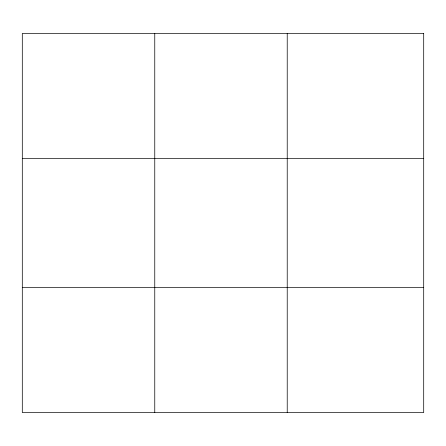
<?xml version="1.0" encoding="UTF-8"?>
<svg xmlns="http://www.w3.org/2000/svg" width="446" height="446" viewBox="0 0 446 446"><rect width="100%" height="100%" fill="white"/><g stroke="black" fill="none" stroke-linecap="round" stroke-linejoin="round"><path stroke-width="0.67" d="M154.762 412.55L154.762 33.45M287.224 412.55L287.224 33.45M22.3 158.553L423.7 158.553M22.3 287.447L423.7 287.447M423.7 33.45L423.7 412.55L22.3 412.55L22.3 33.45L423.7 33.45"/></g></svg>
